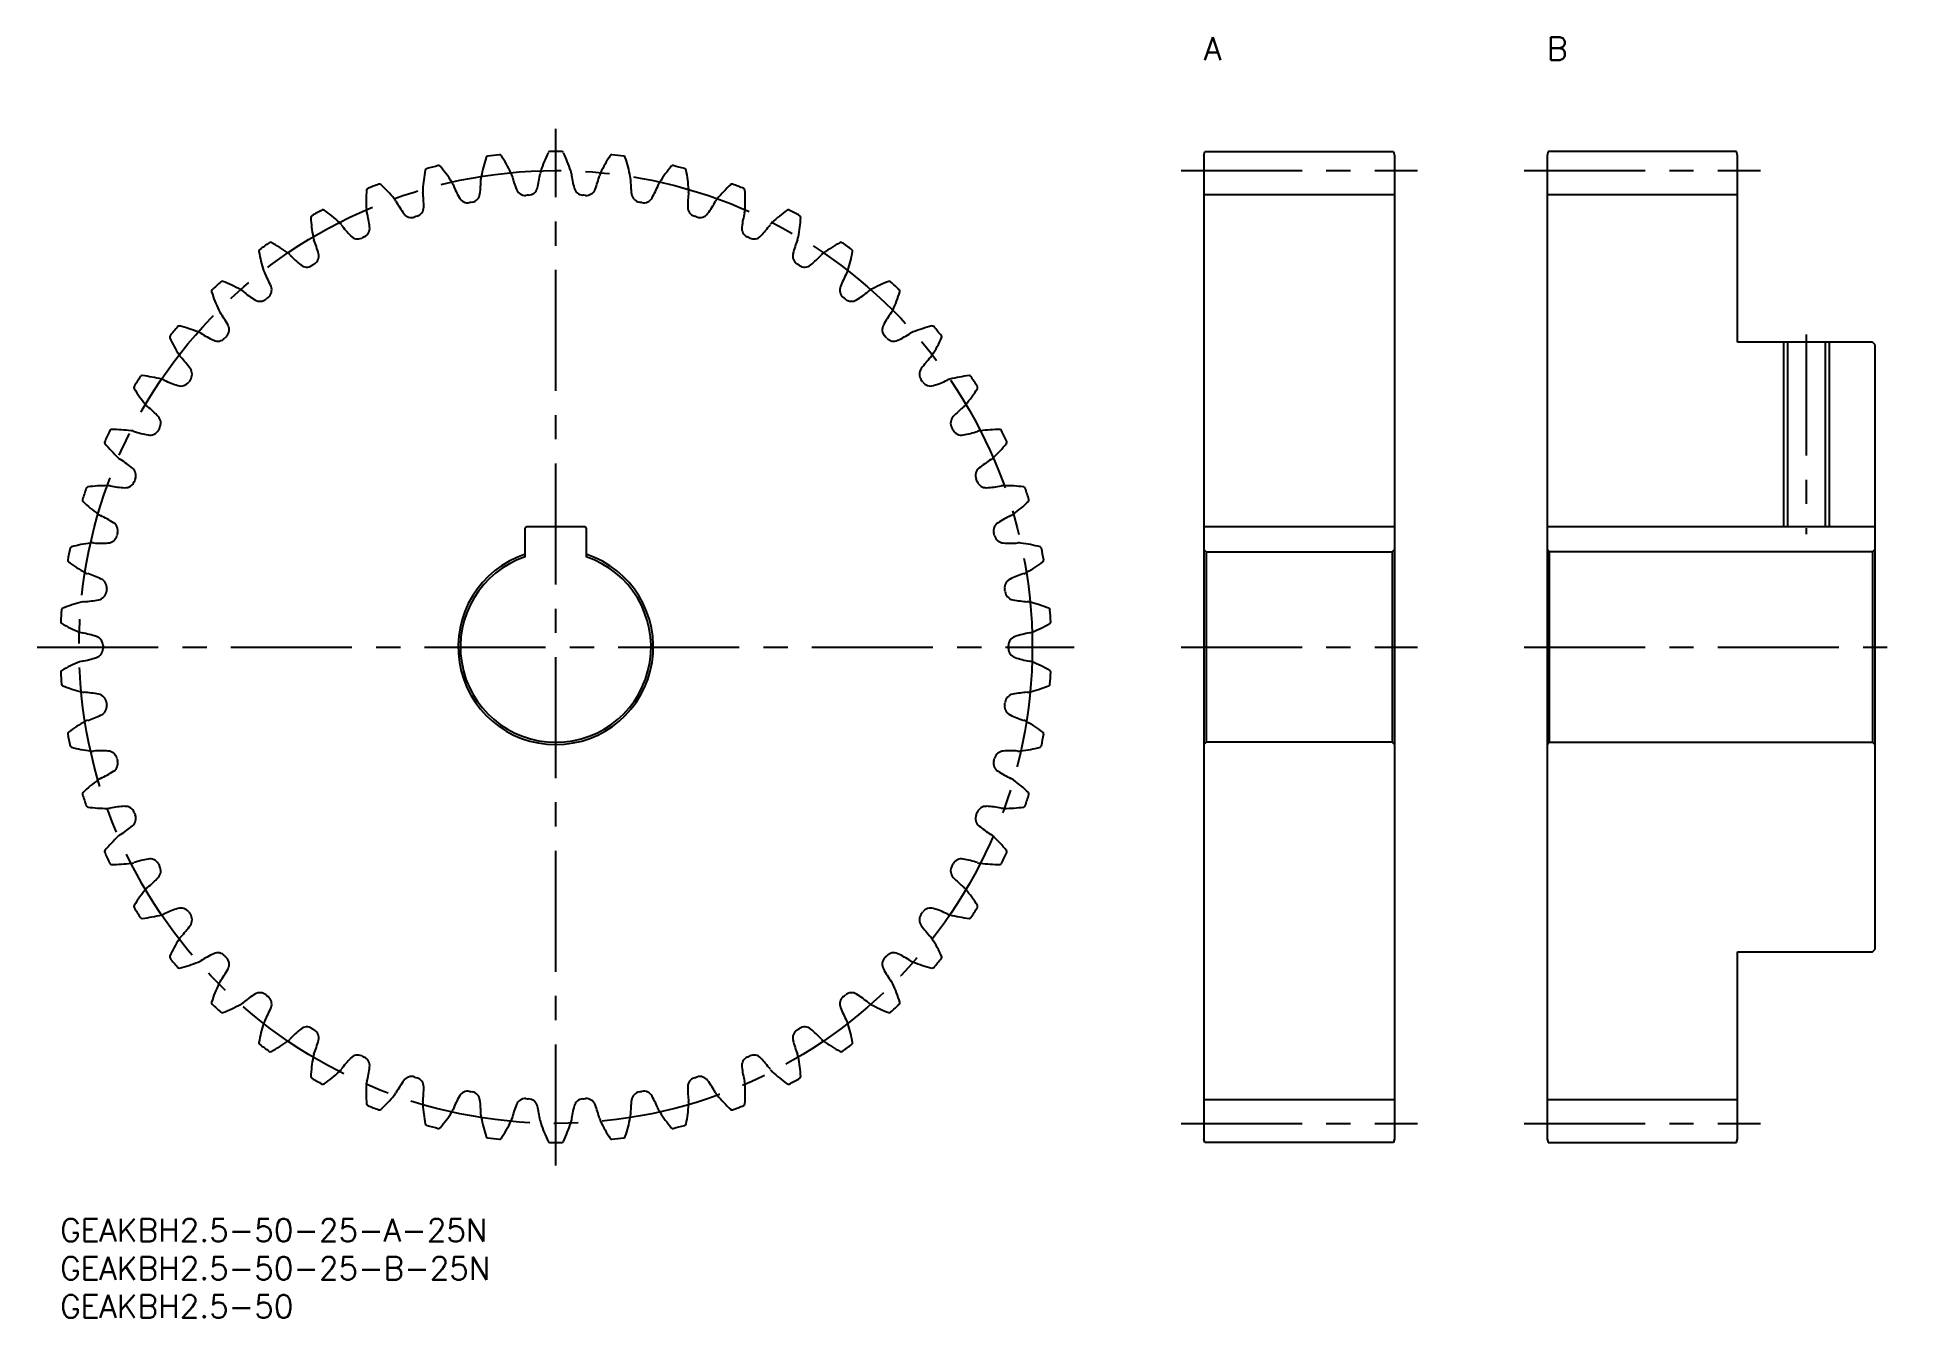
# Model space of a CAD drawing. Extents: x -3 to 241, y -13 to 155.
import ezdxf

# ---------------------------------------------------------------- set-up
doc = ezdxf.new("R2010")
doc.units = 0
doc.header["$LTSCALE"] = 0.5
doc.linetypes.add('CENTER', pattern=[50.8, 31.75, -6.35, 6.35, -6.35])
for name, color, linetype in [('MSM_CENTER', 1, 'CENTER'), ('MSM_CONTINUOUS', 7, 'CONTINUOUS'), ('MSM_NARROW', 5, 'CONTINUOUS'), ('MSM_PART_NUMBER', 7, 'CONTINUOUS')]:
    doc.layers.add(name, color=color, linetype=linetype)
doc.styles.get("Standard").update_dxf_attribs({"font": 'txt.shx', "height": 2, "bigfont": 'bigfont.shx'})

# ---------------------------------------------------------------- blocks, each defined once
blk = doc.blocks.new('*U3')
at = {"layer": 'MSM_PART_NUMBER'}
blk.add_text('GEAKBH2.5-50-25-B-25N', height=3, dxfattribs=at).set_placement((0, -8))
blk = doc.blocks.new('*U4')
at = {"layer": 'MSM_PART_NUMBER'}
blk.add_text('GEAKBH2.5-50-25-A-25N', height=3, dxfattribs=at).set_placement((0, -3))
blk = doc.blocks.new('*U5')
at = {"layer": 'MSM_PART_NUMBER'}
blk.add_text('GEAKBH2.5-50', height=3, dxfattribs=at).set_placement((0, -13))
blk = doc.blocks.new('*U6')
at = {"layer": 'MSM_PART_NUMBER'}
blk.add_text('A', height=3, dxfattribs=at).set_placement((150, 152))
blk = doc.blocks.new('*U7')
at = {"layer": 'MSM_PART_NUMBER'}
blk.add_text('B', height=3, dxfattribs=at).set_placement((195, 152))

msp = doc.modelspace()

# ---------------------------------------------------------------- linework, layer by layer
at = {"layer": 'MSM_CENTER'}
for p, q in [((65, 7), (65, 143)), ((147, 137.5), (178, 137.5)), ((192, 137.5), (223, 137.5)), ((229, 116), (229, 89.8)), ((-3, 75), (133, 75)), ((147, 75), (178, 75)), ((192, 75), (241, 75)), ((147, 12.5), (178, 12.5)), ((192, 12.5), (223, 12.5))]:
    msp.add_line(p, q, dxfattribs=at)
msp.add_circle((65, 75), 62.5, dxfattribs=at)
at = {"layer": 'MSM_CONTINUOUS'}
for p, q in [((150, 139.5), (150.13, 140)), ((150, 139.5), (150, 10.5)), ((150.13, 140), (174.87, 140)), ((174.87, 140), (175, 139.5)), ((175, 139.5), (175, 10.5)), ((195.13, 140), (195, 139.5)), ((195, 139.5), (195, 10.5)), ((219.87, 140), (195.13, 140)), ((220, 139.5), (219.87, 140)), ((220, 115), (220, 139.5)), ((150, 134.38), (175, 134.38)), ((195, 134.38), (220, 134.38)), ((237.7, 115), (220, 115)), ((226.54, 115), (226.54, 90.8)), ((231.46, 115), (231.46, 90.8)), ((238, 114.7), (237.7, 115)), ((238, 114.7), (238, 35.3)), ((61, 86.84), (61, 90.6)), ((61.2, 90.8), (68.8, 90.8)), ((69, 90.6), (69, 86.84)), ((150, 90.8), (175, 90.8)), ((195, 90.8), (238, 90.8)), ((150, 87.8), (150.3, 87.5)), ((150.3, 87.5), (150.3, 62.5)), ((150.3, 87.5), (174.7, 87.5)), ((174.7, 87.5), (175, 87.8)), ((174.7, 87.5), (174.7, 62.5)), ((195.3, 87.5), (195, 87.8)), ((195.3, 87.5), (195.3, 62.5)), ((237.7, 87.5), (195.3, 87.5)), ((238, 87.8), (237.7, 87.5)), ((237.7, 87.5), (237.7, 62.5)), ((150.3, 62.5), (150, 62.2)), ((174.7, 62.5), (150.3, 62.5)), ((175, 62.2), (174.7, 62.5)), ((195, 62.2), (195.3, 62.5)), ((195.3, 62.5), (237.7, 62.5)), ((237.7, 62.5), (238, 62.2)), ((220, 35), (237.7, 35)), ((220, 10.5), (220, 35)), ((237.7, 35), (238, 35.3)), ((150, 15.63), (175, 15.63)), ((195, 15.63), (220, 15.63)), ((150.13, 10), (150, 10.5)), ((174.87, 10), (150.13, 10)), ((175, 10.5), (174.87, 10)), ((195, 10.5), (195.13, 10)), ((195.13, 10), (219.87, 10)), ((219.87, 10), (220, 10.5))]:
    msp.add_line(p, q, dxfattribs=at)
for centre, radius, start, end in [((74.86, 132.91), 20, 161.6349, 169), ((56.11, 139.14), 0.25, 97.8904, 161.6348), ((65, 75), 65, 96.5097, 97.8903), ((57.66, 139.33), 0.25, 32.7651, 96.5097), ((41.05, 128.64), 20, 25.4, 32.7651), ((82.04, 131.22), 20, 154.4349, 161.8), ((64.22, 139.75), 0.25, 90.6903, 154.4349), ((65, 75), 65, 89.3097, 90.6903), ((65.78, 139.75), 0.25, 25.5651, 89.3097), ((47.96, 131.22), 20, 18.2, 25.5651), ((88.95, 128.64), 20, 147.2349, 154.6), ((72.34, 139.33), 0.25, 83.4903, 147.2349), ((65, 75), 65, 82.1097, 83.4903), ((73.89, 139.14), 0.25, 18.3651, 82.1097), ((55.14, 132.91), 20, 11, 18.3651), ((67.52, 133.69), 20, 168.8349, 176.2), ((48.14, 137.52), 0.25, 105.0904, 168.8348), ((65, 75), 65, 103.7097, 105.0903), ((49.65, 137.91), 0.25, 39.9651, 103.7097), ((34.52, 125.22), 20, 32.6, 39.9651), ((57.25, 136.34), 2.07, 169, 179.5858), ((57.25, 136.34), 2.07, 14.8142, 25.4), ((75.36, 141.13), 16.67, 194.8336, 201.4503), ((46.43, 139.31), 16.67, 345.7497, 352.3664), ((65, 136.82), 2.07, 161.8, 172.3858), ((65, 136.82), 2.07, 7.6142, 18.2), ((83.57, 139.31), 16.67, 187.6336, 194.2503), ((54.64, 141.13), 16.67, 338.5497, 345.1664), ((72.75, 136.34), 2.07, 154.6, 165.1858), ((72.75, 136.34), 2.07, 0.4142, 11), ((95.48, 125.22), 20, 140.0349, 147.4), ((80.35, 137.91), 0.25, 76.2903, 140.0349), ((65, 75), 65, 74.9097, 76.2903), ((81.86, 137.52), 0.25, 11.1651, 74.9097), ((62.48, 133.69), 20, 3.8, 11.1651), ((60.14, 133.55), 20, 176.0349, 183.4), ((40.44, 134.91), 0.25, 112.2904, 176.0349), ((65, 75), 65, 110.9097, 112.2903), ((41.89, 135.49), 0.25, 47.1651, 110.9097), ((28.46, 121), 20, 39.8, 47.1651), ((49.63, 134.88), 2.07, 176.2, 186.7858), ((31.02, 132.67), 16.67, 0.1497, 6.7664), ((49.63, 134.88), 2.07, 22.0142, 32.6), ((66.99, 141.91), 16.67, 202.0336, 208.6503), ((53.82, 134.59), 1.25, 280.628, 352.9497), ((38.52, 136.48), 16.67, 352.9497, 359.5664), ((61.01, 135.49), 1.25, 201.4503, 273.772), ((65, 75), 59.38, 93.428, 93.772), ((61.37, 135.52), 1.25, 273.428, 345.7497), ((68.63, 135.52), 1.25, 194.2503, 266.572), ((65, 75), 59.38, 86.228, 86.572), ((68.99, 135.49), 1.25, 266.228, 338.5497), ((91.48, 136.48), 16.67, 180.4336, 187.0503), ((76.18, 134.59), 1.25, 187.0503, 259.372), ((63.01, 141.91), 16.67, 331.3497, 337.9664), ((80.37, 134.88), 2.07, 147.4, 157.9858), ((98.98, 132.67), 16.67, 173.2336, 179.8503), ((80.37, 134.88), 2.07, 353.2142, 3.8), ((101.54, 121), 20, 132.8349, 140.2), ((88.11, 135.49), 0.25, 69.0903, 132.8349), ((65, 75), 65, 67.7097, 69.0903), ((89.56, 134.91), 0.25, 3.9651, 67.7097), ((69.86, 133.55), 20, 356.6, 3.9651), ((65, 75), 65, 118.1097, 119.4903), ((34.49, 132.11), 0.25, 54.3651, 118.1097), ((22.99, 116.06), 20, 47, 54.3651), ((42.24, 132.48), 2.07, 183.4, 193.9858), ((24.06, 127.96), 16.67, 7.3497, 13.9664), ((42.24, 132.48), 2.07, 29.2142, 39.8), ((58.59, 141.63), 16.67, 209.2336, 215.8503), ((46.09, 132.6), 1.25, 215.8503, 288.172), ((46.44, 132.71), 1.25, 287.828, 0.1497), ((53.46, 134.52), 1.25, 208.6503, 280.972), ((65, 75), 59.38, 100.628, 100.972), ((65, 75), 59.38, 79.028, 79.372), ((76.54, 134.52), 1.25, 259.028, 331.3497), ((83.56, 132.71), 1.25, 179.8503, 252.172), ((83.91, 132.6), 1.25, 251.828, 324.1497), ((71.41, 141.63), 16.67, 324.1497, 330.7664), ((87.76, 132.48), 2.07, 140.2, 150.7858), ((105.94, 127.96), 16.67, 166.0336, 172.6503), ((87.76, 132.48), 2.07, 346.0142, 356.6), ((107.01, 116.06), 20, 125.6349, 133), ((95.51, 132.11), 0.25, 61.8903, 125.6349), ((65, 75), 65, 60.5097, 61.8903), ((33.13, 131.36), 0.25, 119.4904, 183.2349), ((52.84, 132.48), 20, 183.2349, 190.6), ((35.22, 129.18), 2.07, 36.4142, 47), ((50.29, 140.3), 16.67, 216.4336, 223.0503), ((39.35, 129.93), 1.25, 295.028, 7.3497), ((65, 75), 59.37, 107.828, 108.172), ((65, 75), 59.37, 71.828, 72.172), ((90.65, 129.93), 1.25, 172.6503, 244.972), ((79.71, 140.3), 16.67, 316.9497, 323.5664), ((94.78, 129.18), 2.07, 133, 143.5858), ((77.16, 132.48), 20, 349.4, 356.7651), ((96.87, 131.36), 0.25, 356.7651, 60.5097), ((26.31, 126.92), 0.25, 126.6904, 190.4349), ((65, 75), 65, 125.3097, 126.6903), ((27.57, 127.84), 0.25, 61.5651, 125.3097), ((18.17, 110.47), 20, 54.2, 61.5651), ((35.22, 129.18), 2.07, 190.6, 201.1858), ((17.75, 122.41), 16.67, 14.5497, 21.1664), ((39.02, 129.78), 1.25, 223.0503, 295.372), ((65, 75), 59.37, 115.028, 115.372), ((65, 75), 59.38, 64.628, 64.972), ((90.98, 129.78), 1.25, 244.628, 316.9497), ((112.25, 122.41), 16.67, 158.8336, 165.4503), ((94.78, 129.18), 2.07, 338.8142, 349.4), ((111.83, 110.47), 20, 118.4349, 125.8), ((102.43, 127.84), 0.25, 54.6903, 118.4349), ((65, 75), 65, 53.3097, 54.6903), ((103.69, 126.92), 0.25, 349.5651, 53.3097), ((45.74, 130.5), 20, 190.4349, 197.8), ((28.66, 125.02), 2.07, 43.6142, 54.2), ((42.22, 137.94), 16.67, 223.6336, 230.2503), ((32.36, 126.09), 1.25, 230.2503, 302.572), ((65, 75), 59.38, 122.228, 122.572), ((32.67, 126.28), 1.25, 302.228, 14.5497), ((97.33, 126.28), 1.25, 165.4503, 237.772), ((65, 75), 59.38, 57.428, 57.772), ((97.64, 126.09), 1.25, 237.428, 309.7497), ((87.78, 137.94), 16.67, 309.7497, 316.3664), ((101.34, 125.02), 2.07, 125.8, 136.3858), ((84.26, 130.5), 20, 342.2, 349.5651), ((65, 75), 65, 132.5097, 133.8903), ((21.25, 122.73), 0.25, 68.7651, 132.5097), ((14.09, 104.32), 20, 61.4, 68.7651), ((28.66, 125.02), 2.07, 197.8, 208.3858), ((12.18, 116.12), 16.67, 21.7497, 28.3664), ((26.5, 121.83), 1.25, 309.428, 21.7497), ((103.5, 121.83), 1.25, 158.2503, 230.572), ((117.82, 116.12), 16.67, 151.6336, 158.2503), ((101.34, 125.02), 2.07, 331.6142, 342.2), ((115.91, 104.32), 20, 111.2349, 118.6), ((108.75, 122.73), 0.25, 47.4903, 111.2349), ((65, 75), 65, 46.1097, 47.4903), ((20.11, 121.66), 0.25, 133.8904, 197.6349), ((38.93, 127.65), 20, 197.6349, 205), ((22.68, 120.07), 2.07, 50.8142, 61.4), ((34.51, 134.59), 16.67, 230.8336, 237.4503), ((26.22, 121.6), 1.25, 237.4503, 309.772), ((65, 75), 59.37, 129.428, 129.772), ((65, 75), 59.38, 50.228, 50.572), ((103.78, 121.6), 1.25, 230.228, 302.5497), ((95.49, 134.59), 16.67, 302.5497, 309.1664), ((107.32, 120.07), 2.07, 118.6, 129.1858), ((91.07, 127.65), 20, 335, 342.3651), ((109.89, 121.66), 0.25, 342.3651, 46.1097), ((15.61, 116.87), 0.25, 75.9651, 139.7097), ((22.68, 120.07), 2.07, 205, 215.5858), ((7.44, 109.17), 16.67, 28.9497, 35.5664), ((20.93, 116.63), 1.25, 316.628, 28.9497), ((109.07, 116.63), 1.25, 151.0503, 223.372), ((122.56, 109.17), 16.67, 144.4336, 151.0503), ((107.32, 120.07), 2.07, 324.4142, 335), ((114.39, 116.87), 0.25, 40.2903, 104.0349), ((14.62, 115.67), 0.25, 141.0904, 204.8349), ((32.54, 123.96), 20, 204.8349, 212.2), ((65, 75), 65, 139.7097, 141.0903), ((10.82, 97.71), 20, 68.6, 75.9651), ((17.36, 114.41), 2.07, 58.0142, 68.6), ((27.28, 130.3), 16.67, 238.0336, 244.6503), ((20.68, 116.37), 1.25, 244.6503, 316.972), ((65, 75), 59.37, 136.628, 136.972), ((65, 75), 59.38, 43.028, 43.372), ((109.32, 116.37), 1.25, 223.028, 295.3497), ((102.72, 130.3), 16.67, 295.3497, 301.9664), ((112.64, 114.41), 2.07, 111.4, 121.9858), ((119.18, 97.71), 20, 104.0349, 111.4), ((97.46, 123.96), 20, 327.8, 335.1651), ((65, 75), 65, 38.9097, 40.2903), ((115.38, 115.67), 0.25, 335.1651, 38.9097), ((17.36, 114.41), 2.07, 212.2, 222.7858), ((3.61, 101.69), 16.67, 36.1497, 42.7664), ((126.39, 101.69), 16.67, 137.2336, 143.8503), ((112.64, 114.41), 2.07, 317.2142, 327.8), ((65, 75), 65, 146.9097, 148.2903), ((10.75, 110.35), 0.25, 83.1651, 146.9097), ((8.4, 90.74), 20, 75.8, 83.1651), ((12.8, 108.13), 2.07, 65.2142, 75.8), ((20.65, 125.14), 16.67, 245.2336, 251.8503), ((65, 75), 59.37, 143.828, 144.172), ((16.06, 110.78), 1.25, 323.828, 36.1497), ((113.94, 110.78), 1.25, 143.8503, 216.172), ((65, 75), 59.37, 35.828, 36.172), ((109.35, 125.14), 16.67, 288.1497, 294.7664), ((117.2, 108.13), 2.07, 104.2, 114.7858), ((121.6, 90.74), 20, 96.8349, 104.2), ((119.25, 110.35), 0.25, 33.0904, 96.8349), ((65, 75), 65, 31.7097, 33.0903), ((9.92, 109.03), 0.25, 148.2904, 212.0349), ((26.66, 119.51), 20, 212.0349, 219.4), ((15.85, 110.49), 1.25, 251.8503, 324.172), ((114.15, 110.49), 1.25, 215.828, 288.1497), ((103.34, 119.51), 20, 320.6, 327.9651), ((120.08, 109.03), 0.25, 327.9651, 31.7097), ((12.8, 108.13), 2.07, 219.4, 229.9858), ((0.75, 93.78), 16.67, 43.3497, 49.9664), ((11.96, 104.37), 1.25, 331.028, 43.3497), ((118.04, 104.37), 1.25, 136.6503, 208.972), ((129.25, 93.78), 16.67, 130.0336, 136.6503), ((117.2, 108.13), 2.07, 310.0142, 320.6), ((65, 75), 65, 154.1097, 155.4903), ((6.75, 103.27), 0.25, 90.3651, 154.1097), ((6.87, 83.52), 20, 83, 90.3651), ((9.06, 101.32), 2.07, 72.4142, 83), ((14.71, 119.18), 16.67, 252.4336, 259.0503), ((11.79, 104.05), 1.25, 259.0503, 331.372), ((65, 75), 59.37, 151.028, 151.372), ((65, 75), 59.37, 28.628, 28.972), ((118.21, 104.05), 1.25, 208.628, 280.9497), ((115.29, 119.18), 16.67, 280.9497, 287.5664), ((120.94, 101.32), 2.07, 97, 107.5858), ((123.13, 83.52), 20, 89.6349, 97), ((123.25, 103.27), 0.25, 25.8904, 89.6349), ((65, 75), 65, 24.5097, 25.8903), ((6.08, 101.86), 0.25, 155.4904, 219.2349), ((21.38, 114.35), 20, 219.2349, 226.6), ((108.62, 114.35), 20, 313.4, 320.7651), ((123.92, 101.86), 0.25, 320.7651, 24.5097), ((9.06, 101.32), 2.07, 226.6, 237.1858), ((-1.1, 85.58), 16.67, 50.5497, 57.1664), ((8.7, 97.49), 1.25, 338.228, 50.5497), ((121.3, 97.49), 1.25, 129.4503, 201.772), ((131.1, 85.58), 16.67, 122.8336, 129.4503), ((120.94, 101.32), 2.07, 302.8142, 313.4), ((65, 75), 65, 161.3097, 162.6903), ((3.66, 95.75), 0.25, 97.5651, 161.3097), ((6.26, 76.17), 20, 90.2, 97.5651), ((6.2, 94.1), 2.07, 79.6142, 90.2), ((9.57, 112.53), 16.67, 259.6336, 266.2503), ((8.57, 97.15), 1.25, 266.2503, 338.572), ((65, 75), 59.37, 158.228, 158.572), ((65, 75), 59.38, 21.428, 21.772), ((121.43, 97.15), 1.25, 201.428, 273.7497), ((120.43, 112.53), 16.67, 273.7497, 280.3664), ((123.8, 94.1), 2.07, 89.8, 100.3858), ((123.74, 76.17), 20, 82.4349, 89.8), ((126.34, 95.75), 0.25, 18.6904, 82.4349), ((65, 75), 65, 17.3097, 18.6903), ((3.18, 94.27), 0.25, 162.6904, 226.435), ((16.79, 108.58), 20, 226.4349, 233.8), ((113.21, 108.58), 20, 306.2, 313.5651), ((126.82, 94.27), 0.25, 313.5651, 17.3097), ((6.2, 94.1), 2.07, 233.8, 244.3858), ((-1.9, 77.21), 16.67, 57.7497, 64.3664), ((6.33, 90.25), 1.25, 345.428, 57.7497), ((61.2, 90.6), 0.2, 90, 180), ((68.8, 90.6), 0.2, 0, 90), ((123.67, 90.25), 1.25, 122.2503, 194.572), ((131.9, 77.21), 16.67, 115.6336, 122.2503), ((123.8, 94.1), 2.07, 295.6142, 306.2), ((65, 75), 65, 168.5097, 169.8903), ((1.55, 87.9), 0.25, 104.7651, 168.5097), ((6.58, 68.8), 20, 97.4, 104.7651), ((4.27, 86.58), 2.07, 86.8142, 97.4), ((5.31, 105.29), 16.67, 266.8336, 273.4503), ((6.23, 89.9), 1.25, 273.4503, 345.772), ((65, 75), 59.37, 165.428, 165.772), ((65, 75), 59.38, 14.228, 14.572), ((123.77, 89.9), 1.25, 194.228, 266.5497), ((124.69, 105.29), 16.67, 266.5497, 273.1664), ((125.73, 86.58), 2.07, 82.6, 93.1858), ((123.42, 68.8), 20, 75.2349, 82.6), ((128.45, 87.9), 0.25, 11.4904, 75.2349), ((65, 75), 65, 10.1097, 11.4903), ((1.26, 86.37), 0.25, 169.8904, 233.6349), ((12.97, 102.27), 20, 233.6349, 241), ((65, 75), 12.8, 108.21, 71.79), ((65, 75), 12.5, 108.6629, 71.3371), ((117.03, 102.27), 20, 299, 306.3651), ((128.74, 86.37), 0.25, 306.3651, 10.1097), ((4.27, 86.58), 2.07, 241, 251.5858), ((-1.65, 68.81), 16.67, 64.9497, 71.5664), ((4.88, 82.78), 1.25, 352.628, 64.9497), ((125.12, 82.78), 1.25, 115.0503, 187.372), ((131.65, 68.81), 16.67, 108.4336, 115.0503), ((125.73, 86.58), 2.07, 288.4142, 299), ((7.82, 61.53), 20, 104.6, 111.9651), ((3.3, 78.88), 2.07, 94.0142, 104.6), ((1.98, 97.57), 16.67, 274.0336, 280.6503), ((4.83, 82.42), 1.25, 280.6503, 352.972), ((65, 75), 59.38, 172.628, 172.972), ((65, 75), 59.38, 7.028, 7.372), ((125.17, 82.42), 1.25, 187.028, 259.3497), ((128.02, 97.57), 16.67, 259.3497, 265.9664), ((126.7, 78.88), 2.07, 75.4, 85.9858), ((122.18, 61.53), 20, 68.0349, 75.4), ((65, 75), 65, 175.7097, 177.0903), ((0.33, 78.29), 0.25, 177.0903, 240.8348), ((0.43, 79.84), 0.25, 111.9651, 175.7097), ((129.57, 79.84), 0.25, 4.2904, 68.0349), ((129.67, 78.29), 0.25, 299.1651, 2.9097), ((65, 75), 65, 2.9097, 4.2903), ((9.96, 95.53), 20, 240.8349, 248.2), ((3.3, 78.88), 2.07, 248.2, 258.7858), ((-0.35, 60.51), 16.67, 72.1497, 78.7664), ((4.38, 75.18), 1.25, 359.828, 72.1497), ((125.62, 75.18), 1.25, 107.8503, 180.172), ((130.35, 60.51), 16.67, 101.2336, 107.8503), ((126.7, 78.88), 2.07, 281.2142, 291.8), ((120.04, 95.53), 20, 291.8, 299.1651), ((-0.35, 89.49), 16.67, 281.2336, 287.8503), ((4.38, 74.82), 1.25, 287.8503, 0.172), ((65, 75), 59.37, 179.828, 180.172), ((65, 75), 59.37, 359.828, 0.172), ((125.62, 74.82), 1.25, 179.828, 252.1497), ((130.35, 89.49), 16.67, 252.1497, 258.7664), ((0.33, 71.71), 0.25, 119.1651, 182.9097), ((65, 75), 65, 182.9097, 184.2903), ((9.96, 54.47), 20, 111.8, 119.1651), ((3.3, 71.12), 2.07, 101.2142, 111.8), ((126.7, 71.12), 2.07, 68.2, 78.7858), ((120.04, 54.47), 20, 60.8349, 68.2), ((129.67, 71.71), 0.25, 357.0904, 60.8349), ((65, 75), 65, 355.7097, 357.0903), ((0.43, 70.16), 0.25, 184.2904, 248.0348), ((7.82, 88.47), 20, 248.0349, 255.4), ((3.3, 71.12), 2.07, 255.4, 265.9858), ((1.98, 52.43), 16.67, 79.3497, 85.9664), ((4.83, 67.58), 1.25, 7.028, 79.3497), ((125.17, 67.58), 1.25, 100.6503, 172.972), ((128.02, 52.43), 16.67, 94.0336, 100.6503), ((126.7, 71.12), 2.07, 274.0142, 284.6), ((122.18, 88.47), 20, 284.6, 291.9651), ((129.57, 70.16), 0.25, 291.9651, 355.7097), ((-1.65, 81.19), 16.67, 288.4336, 295.0503), ((4.88, 67.22), 1.25, 295.0503, 7.372), ((65, 75), 59.38, 187.028, 187.372), ((125.12, 67.22), 1.25, 172.628, 244.9497), ((65, 75), 59.37, 352.628, 352.972), ((131.65, 81.19), 16.67, 244.9497, 251.5664), ((1.26, 63.63), 0.25, 126.3651, 190.1097), ((65, 75), 65, 190.1097, 191.4903), ((12.97, 47.73), 20, 119, 126.3651), ((4.27, 63.42), 2.07, 108.4142, 119), ((125.73, 63.42), 2.07, 61, 71.5858), ((117.03, 47.73), 20, 53.6349, 61), ((65, 75), 65, 348.5097, 349.8903), ((128.74, 63.63), 0.25, 349.8904, 53.6349), ((1.55, 62.1), 0.25, 191.4904, 255.2349), ((6.58, 81.2), 20, 255.2349, 262.6), ((4.27, 63.42), 2.07, 262.6, 273.1858), ((5.31, 44.71), 16.67, 86.5497, 93.1664), ((6.23, 60.1), 1.25, 14.228, 86.5497), ((123.77, 60.1), 1.25, 93.4503, 165.772), ((124.69, 44.71), 16.67, 86.8336, 93.4503), ((125.73, 63.42), 2.07, 266.8142, 277.4), ((123.42, 81.2), 20, 277.4, 284.7651), ((128.45, 62.1), 0.25, 284.7651, 348.5097), ((-1.9, 72.79), 16.67, 295.6336, 302.2503), ((6.33, 59.75), 1.25, 302.2503, 14.572), ((65, 75), 59.37, 194.228, 194.572), ((123.67, 59.75), 1.25, 165.428, 237.7497), ((65, 75), 59.37, 345.428, 345.772), ((131.9, 72.79), 16.67, 237.7497, 244.3664), ((16.79, 41.42), 20, 126.2, 133.5651), ((6.2, 55.9), 2.07, 115.6142, 126.2), ((123.8, 55.9), 2.07, 53.8, 64.3858), ((113.21, 41.42), 20, 46.4349, 53.8), ((3.18, 55.73), 0.25, 133.5651, 197.3097), ((65, 75), 65, 197.3097, 198.6903), ((3.66, 54.25), 0.25, 198.6904, 262.4349), ((6.26, 73.83), 20, 262.4349, 269.8), ((6.2, 55.9), 2.07, 269.8, 280.3858), ((9.57, 37.47), 16.67, 93.7497, 100.3664), ((8.57, 52.85), 1.25, 21.428, 93.7497), ((121.43, 52.85), 1.25, 86.2503, 158.572), ((120.43, 37.47), 16.67, 79.6336, 86.2503), ((123.8, 55.9), 2.07, 259.6142, 270.2), ((123.74, 73.83), 20, 270.2, 277.5651), ((126.34, 54.25), 0.25, 277.5651, 341.3097), ((65, 75), 65, 341.3097, 342.6903), ((126.82, 55.73), 0.25, 342.6904, 46.4349), ((-1.1, 64.42), 16.67, 302.8336, 309.4503), ((8.7, 52.51), 1.25, 309.4503, 21.772), ((65, 75), 59.38, 201.428, 201.772), ((121.3, 52.51), 1.25, 158.228, 230.5497), ((65, 75), 59.38, 338.228, 338.572), ((131.1, 64.42), 16.67, 230.5497, 237.1664), ((21.38, 35.65), 20, 133.4, 140.7651), ((9.06, 48.68), 2.07, 122.8142, 133.4), ((120.94, 48.68), 2.07, 46.6, 57.1858), ((108.62, 35.65), 20, 39.2349, 46.6), ((6.08, 48.14), 0.25, 140.7651, 204.5097), ((65, 75), 65, 204.5097, 205.8903), ((6.75, 46.73), 0.25, 205.8904, 269.6349), ((6.87, 66.48), 20, 269.6349, 277), ((9.06, 48.68), 2.07, 277, 287.5858), ((14.71, 30.82), 16.67, 100.9497, 107.5664), ((11.79, 45.95), 1.25, 28.628, 100.9497), ((65, 75), 59.37, 208.628, 208.972), ((65, 75), 59.38, 331.028, 331.372), ((118.21, 45.95), 1.25, 79.0503, 151.372), ((115.29, 30.82), 16.67, 72.4336, 79.0503), ((120.94, 48.68), 2.07, 252.4142, 263), ((123.13, 66.48), 20, 263, 270.3651), ((123.25, 46.73), 0.25, 270.3651, 334.1097), ((65, 75), 65, 334.1097, 335.4903), ((123.92, 48.14), 0.25, 335.4904, 39.2349), ((0.75, 56.22), 16.67, 310.0336, 316.6503), ((11.96, 45.63), 1.25, 316.6503, 28.972), ((118.04, 45.63), 1.25, 151.028, 223.3497), ((129.25, 56.22), 16.67, 223.3497, 229.9664), ((26.66, 30.49), 20, 140.6, 147.9651), ((12.8, 41.87), 2.07, 130.0142, 140.6), ((117.2, 41.87), 2.07, 39.4, 49.9858), ((103.34, 30.49), 20, 32.0349, 39.4), ((9.92, 40.97), 0.25, 147.9651, 211.7097), ((65, 75), 65, 211.7097, 213.0903), ((10.75, 39.65), 0.25, 213.0904, 276.8349), ((8.4, 59.26), 20, 276.8349, 284.2), ((12.8, 41.87), 2.07, 284.2, 294.7858), ((20.65, 24.86), 16.67, 108.1497, 114.7664), ((15.85, 39.51), 1.25, 35.828, 108.1497), ((65, 75), 59.37, 215.828, 216.172), ((16.06, 39.22), 1.25, 323.8503, 36.172), ((113.94, 39.22), 1.25, 143.828, 216.1497), ((65, 75), 59.37, 323.828, 324.172), ((114.15, 39.51), 1.25, 71.8503, 144.172), ((109.35, 24.86), 16.67, 65.2336, 71.8503), ((117.2, 41.87), 2.07, 245.2142, 255.8), ((121.6, 59.26), 20, 255.8, 263.1651), ((119.25, 39.65), 0.25, 263.1651, 326.9097), ((65, 75), 65, 326.9097, 328.2903), ((120.08, 40.97), 0.25, 328.2904, 32.0348), ((32.54, 26.04), 20, 147.8, 155.1651), ((17.36, 35.59), 2.07, 137.2142, 147.8), ((3.61, 48.31), 16.67, 317.2336, 323.8503), ((126.39, 48.31), 16.67, 216.1497, 222.7664), ((112.64, 35.59), 2.07, 32.2, 42.7858), ((97.46, 26.04), 20, 24.8349, 32.2), ((14.62, 34.33), 0.25, 155.1651, 218.9097), ((65, 75), 65, 218.9097, 220.2903), ((27.28, 19.7), 16.67, 115.3497, 121.9664), ((20.68, 33.63), 1.25, 43.028, 115.3497), ((65, 75), 59.38, 223.028, 223.372), ((20.93, 33.37), 1.25, 331.0503, 43.372), ((109.07, 33.37), 1.25, 136.628, 208.9497), ((65, 75), 59.37, 316.628, 316.972), ((109.32, 33.63), 1.25, 64.6503, 136.972), ((102.72, 19.7), 16.67, 58.0336, 64.6503), ((65, 75), 65, 319.7097, 321.0903), ((115.38, 34.33), 0.25, 321.0904, 24.8349), ((15.61, 33.13), 0.25, 220.2904, 284.0349), ((10.82, 52.29), 20, 284.0349, 291.4), ((17.36, 35.59), 2.07, 291.4, 301.9858), ((7.44, 40.83), 16.67, 324.4336, 331.0503), ((122.56, 40.83), 16.67, 208.9497, 215.5664), ((112.64, 35.59), 2.07, 238.0142, 248.6), ((119.18, 52.29), 20, 248.6, 255.9651), ((114.39, 33.13), 0.25, 255.9651, 319.7097), ((38.93, 22.35), 20, 155, 162.3651), ((22.68, 29.93), 2.07, 144.4142, 155), ((34.51, 15.41), 16.67, 122.5497, 129.1664), ((26.22, 28.4), 1.25, 50.228, 122.5497), ((65, 75), 59.38, 230.228, 230.572), ((65, 75), 59.38, 309.428, 309.772), ((103.78, 28.4), 1.25, 57.4503, 129.772), ((95.49, 15.41), 16.67, 50.8336, 57.4503), ((107.32, 29.93), 2.07, 25, 35.5858), ((91.07, 22.35), 20, 17.6349, 25), ((20.11, 28.34), 0.25, 162.3651, 226.1097), ((65, 75), 65, 226.1097, 227.4903), ((21.25, 27.27), 0.25, 227.4904, 291.2349), ((14.09, 45.68), 20, 291.2349, 298.6), ((22.68, 29.93), 2.07, 298.6, 309.1858), ((12.18, 33.88), 16.67, 331.6336, 338.2503), ((26.5, 28.17), 1.25, 338.2503, 50.572), ((103.5, 28.17), 1.25, 129.428, 201.7497), ((117.82, 33.88), 16.67, 201.7497, 208.3664), ((107.32, 29.93), 2.07, 230.8142, 241.4), ((115.91, 45.68), 20, 241.4, 248.7651), ((108.75, 27.27), 0.25, 248.7651, 312.5097), ((65, 75), 65, 312.5097, 313.8903), ((109.89, 28.34), 0.25, 313.8904, 17.6349), ((45.74, 19.5), 20, 162.2, 169.5651), ((28.66, 24.98), 2.07, 151.6142, 162.2), ((42.22, 12.06), 16.67, 129.7497, 136.3664), ((32.36, 23.91), 1.25, 57.428, 129.7497), ((65, 75), 59.38, 237.428, 237.772), ((32.67, 23.72), 1.25, 345.4503, 57.772), ((97.33, 23.72), 1.25, 122.228, 194.5497), ((65, 75), 59.37, 302.228, 302.572), ((97.64, 23.91), 1.25, 50.2503, 122.572), ((87.78, 12.06), 16.67, 43.6336, 50.2503), ((101.34, 24.98), 2.07, 17.8, 28.3858), ((84.26, 19.5), 20, 10.4349, 17.8), ((26.31, 23.08), 0.25, 169.5651, 233.3097), ((65, 75), 65, 233.3097, 234.6903), ((18.17, 39.53), 20, 298.4349, 305.8), ((28.66, 24.98), 2.07, 305.8, 316.3858), ((17.75, 27.59), 16.67, 338.8336, 345.4503), ((112.25, 27.59), 16.67, 194.5497, 201.1664), ((101.34, 24.98), 2.07, 223.6142, 234.2), ((111.83, 39.53), 20, 234.2, 241.5651), ((65, 75), 65, 305.3097, 306.6903), ((103.69, 23.08), 0.25, 306.6904, 10.4349), ((27.57, 22.16), 0.25, 234.6904, 298.4349), ((52.84, 17.52), 20, 169.4, 176.7651), ((35.22, 20.82), 2.07, 158.8142, 169.4), ((35.22, 20.82), 2.07, 313, 323.5858), ((50.29, 9.7), 16.67, 136.9497, 143.5664), ((39.02, 20.22), 1.25, 64.628, 136.9497), ((65, 75), 59.37, 244.628, 244.972), ((39.35, 20.07), 1.25, 352.6503, 64.972), ((24.06, 22.04), 16.67, 346.0336, 352.6503), ((90.65, 20.07), 1.25, 115.028, 187.3497), ((105.94, 22.04), 16.67, 187.3497, 193.9664), ((65, 75), 59.38, 295.028, 295.372), ((90.98, 20.22), 1.25, 43.0503, 115.372), ((79.71, 9.7), 16.67, 36.4336, 43.0503), ((94.78, 20.82), 2.07, 216.4142, 227), ((94.78, 20.82), 2.07, 10.6, 21.1858), ((77.16, 17.52), 20, 3.2349, 10.6), ((102.43, 22.16), 0.25, 241.5651, 305.3097), ((33.13, 18.64), 0.25, 176.7651, 240.5097), ((65, 75), 65, 240.5097, 241.8903), ((34.49, 17.89), 0.25, 241.8904, 305.6349), ((22.99, 33.94), 20, 305.6349, 313), ((60.14, 16.45), 20, 176.6, 183.9651), ((42.24, 17.52), 2.07, 166.0142, 176.6), ((58.59, 8.37), 16.67, 144.1497, 150.7664), ((46.09, 17.4), 1.25, 71.828, 144.1497), ((65, 75), 59.38, 251.828, 252.172), ((46.44, 17.29), 1.25, 359.8503, 72.172), ((31.02, 17.33), 16.67, 353.2336, 359.8503), ((83.56, 17.29), 1.25, 107.828, 180.1497), ((98.98, 17.33), 16.67, 180.1497, 186.7664), ((65, 75), 59.37, 287.828, 288.172), ((83.91, 17.4), 1.25, 35.8503, 108.172), ((71.41, 8.37), 16.67, 29.2336, 35.8503), ((87.76, 17.52), 2.07, 3.4, 13.9858), ((69.86, 16.45), 20, 356.0349, 3.4), ((107.01, 33.94), 20, 227, 234.3651), ((95.51, 17.89), 0.25, 234.3651, 298.1097), ((65, 75), 65, 298.1097, 299.4903), ((96.87, 18.64), 0.25, 299.4904, 3.2349), ((40.44, 15.09), 0.25, 183.9651, 247.7097), ((65, 75), 65, 247.7097, 249.0903), ((28.46, 29), 20, 312.8349, 320.2), ((42.24, 17.52), 2.07, 320.2, 330.7858), ((49.63, 15.12), 2.07, 173.2142, 183.8), ((67.52, 16.31), 20, 183.8, 191.1651), ((66.99, 8.09), 16.67, 151.3497, 157.9664), ((53.46, 15.48), 1.25, 79.028, 151.3497), ((65, 75), 59.38, 259.028, 259.372), ((53.82, 15.41), 1.25, 7.0503, 79.372), ((38.52, 13.52), 16.67, 0.4336, 7.0503), ((75.36, 8.87), 16.67, 158.5497, 165.1664), ((61.01, 14.51), 1.25, 86.228, 158.5497), ((65, 75), 59.38, 266.228, 266.572), ((61.37, 14.48), 1.25, 14.2503, 86.572), ((46.43, 10.69), 16.67, 7.6336, 14.2503), ((83.57, 10.69), 16.67, 165.7497, 172.3664), ((68.63, 14.48), 1.25, 93.428, 165.7497), ((65, 75), 59.38, 273.428, 273.772), ((68.99, 14.51), 1.25, 21.4503, 93.772), ((54.64, 8.87), 16.67, 14.8336, 21.4503), ((91.48, 13.52), 16.67, 172.9497, 179.5664), ((76.18, 15.41), 1.25, 100.628, 172.9497), ((65, 75), 59.38, 280.628, 280.972), ((76.54, 15.48), 1.25, 28.6503, 100.972), ((63.01, 8.09), 16.67, 22.0336, 28.6503), ((62.48, 16.31), 20, 348.8349, 356.2), ((80.37, 15.12), 2.07, 356.2, 6.7858), ((87.76, 17.52), 2.07, 209.2142, 219.8), ((101.54, 29), 20, 219.8, 227.1651), ((65, 75), 65, 290.9097, 292.2903), ((89.56, 15.09), 0.25, 292.2904, 356.0349), ((41.89, 14.51), 0.25, 249.0904, 312.8349), ((48.14, 12.48), 0.25, 191.1651, 254.9097), ((65, 75), 65, 254.9097, 256.2903), ((34.52, 24.78), 20, 320.0349, 327.4), ((49.63, 15.12), 2.07, 327.4, 337.9858), ((57.25, 13.66), 2.07, 180.4142, 191), ((74.86, 17.09), 20, 191, 198.3651), ((41.05, 21.36), 20, 327.2349, 334.6), ((57.25, 13.66), 2.07, 334.6, 345.1858), ((65, 13.18), 2.07, 187.6142, 198.2), ((82.04, 18.78), 20, 198.2, 205.5651), ((47.96, 18.78), 20, 334.4349, 341.8), ((65, 13.18), 2.07, 341.8, 352.3858), ((72.75, 13.66), 2.07, 194.8142, 205.4), ((88.95, 21.36), 20, 205.4, 212.7651), ((55.14, 17.09), 20, 341.6349, 349), ((72.75, 13.66), 2.07, 349, 359.5858), ((80.37, 15.12), 2.07, 202.0142, 212.6), ((95.48, 24.78), 20, 212.6, 219.9651), ((65, 75), 65, 283.7097, 285.0903), ((81.86, 12.48), 0.25, 285.0904, 348.8349), ((88.11, 14.51), 0.25, 227.1651, 290.9097), ((49.65, 12.09), 0.25, 256.2904, 320.0349), ((56.11, 10.86), 0.25, 198.3651, 262.1097), ((65, 75), 65, 262.1097, 263.4903), ((57.66, 10.67), 0.25, 263.4904, 327.2348), ((64.22, 10.25), 0.25, 205.5651, 269.3097), ((65, 75), 65, 269.3097, 270.6903), ((65.78, 10.25), 0.25, 270.6904, 334.4349), ((72.34, 10.67), 0.25, 212.7651, 276.5097), ((65, 75), 65, 276.5097, 277.8903), ((73.89, 10.86), 0.25, 277.8904, 341.6349), ((80.35, 12.09), 0.25, 219.9651, 283.7097)]:
    msp.add_arc(centre, radius, start, end, dxfattribs=at)
at = {"layer": 'MSM_NARROW'}
for p, q in [((226, 115), (226, 90.8)), ((232, 115), (232, 90.8))]:
    msp.add_line(p, q, dxfattribs=at)

# ---------------------------------------------------------------- block references
at = {"layer": 'MSM_CONTINUOUS'}
for name in ['*U6', '*U7', '*U4', '*U3', '*U5']:
    msp.add_blockref(name, (0, 0), dxfattribs=at)

doc.saveas('drawing.dxf')
